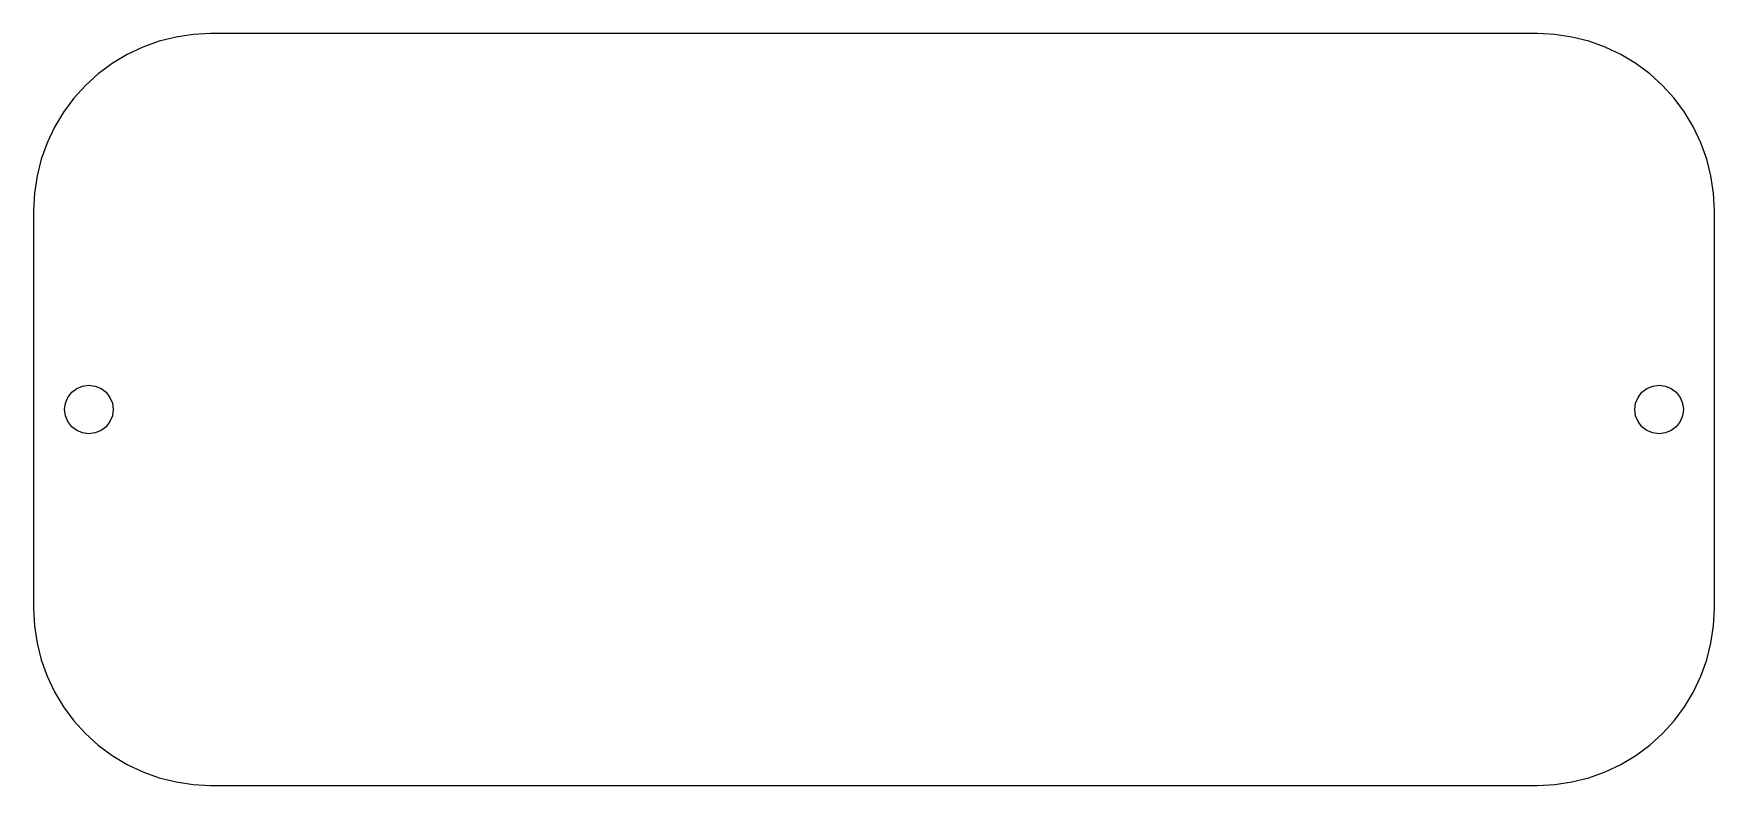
# Model space of a CAD drawing. Header units: metres. Extents: x -38 to 38, y 0 to 34.
import ezdxf

# ---------------------------------------------------------------- set-up
doc = ezdxf.new("R2010")
doc.units = ezdxf.units.M

msp = doc.modelspace()

# ---------------------------------------------------------------- linework, layer by layer
for p, q in [((-32.3223, 33.6555), (-33.0615, 33.391)), ((-31.5607, 33.8463), (-32.3223, 33.6555)), ((-30.7841, 33.9615), (-31.5607, 33.8463)), ((-30, 34), (-30.7841, 33.9615)), ((30, 34), (-30, 34)), ((30.7841, 33.9615), (30, 34)), ((31.5607, 33.8463), (30.7841, 33.9615)), ((32.3223, 33.6555), (31.5607, 33.8463)), ((33.0615, 33.391), (32.3223, 33.6555)), ((-33.7712, 33.0554), (-34.4446, 32.6518)), ((-33.0615, 33.391), (-33.7712, 33.0554)), ((33.7712, 33.0554), (33.0615, 33.391)), ((34.4446, 32.6518), (33.7712, 33.0554)), ((-35.0751, 32.1841), (-35.6569, 31.6569)), ((-34.4446, 32.6518), (-35.0751, 32.1841)), ((35.0751, 32.1841), (34.4446, 32.6518)), ((35.6569, 31.6569), (35.0751, 32.1841)), ((-35.6569, 31.6569), (-36.1841, 31.0751)), ((36.1841, 31.0751), (35.6569, 31.6569)), ((-36.6518, 30.4446), (-37.0554, 29.7712)), ((-36.1841, 31.0751), (-36.6518, 30.4446)), ((36.6518, 30.4446), (36.1841, 31.0751)), ((37.0554, 29.7712), (36.6518, 30.4446)), ((-37.0554, 29.7712), (-37.391, 29.0615)), ((37.391, 29.0615), (37.0554, 29.7712)), ((-37.391, 29.0615), (-37.6555, 28.3223)), ((37.6555, 28.3223), (37.391, 29.0615)), ((-37.6555, 28.3223), (-37.8463, 27.5607)), ((37.8463, 27.5607), (37.6555, 28.3223)), ((-37.8463, 27.5607), (-37.9615, 26.7841)), ((37.9615, 26.7841), (37.8463, 27.5607)), ((-37.9615, 26.7841), (-38, 26)), ((38, 26), (37.9615, 26.7841)), ((-38, 26), (-38, 8)), ((38, 8), (38, 26)), ((-36.5625, 17.2847), (-36.4526, 17.55)), ((-36.4526, 17.55), (-36.2778, 17.7778)), ((-36.2778, 17.7778), (-36.05, 17.9526)), ((-36.05, 17.9526), (-35.7847, 18.0625)), ((-35.7847, 18.0625), (-35.5, 18.1)), ((-35.5, 18.1), (-35.2153, 18.0625)), ((-35.2153, 18.0625), (-34.95, 17.9526)), ((-34.95, 17.9526), (-34.7222, 17.7778)), ((-34.7222, 17.7778), (-34.5474, 17.55)), ((-34.5474, 17.55), (-34.4375, 17.2847)), ((34.4375, 17.2847), (34.5474, 17.55)), ((34.5474, 17.55), (34.7222, 17.7778)), ((34.7222, 17.7778), (34.95, 17.9526)), ((34.95, 17.9526), (35.2153, 18.0625)), ((35.2153, 18.0625), (35.5, 18.1)), ((35.5, 18.1), (35.7847, 18.0625)), ((35.7847, 18.0625), (36.05, 17.9526)), ((36.05, 17.9526), (36.2778, 17.7778)), ((36.2778, 17.7778), (36.4526, 17.55)), ((36.4526, 17.55), (36.5625, 17.2847)), ((-36.6, 17), (-36.5625, 17.2847)), ((-36.5625, 16.7153), (-36.6, 17)), ((-34.4375, 17.2847), (-34.4, 17)), ((-34.4, 17), (-34.4375, 16.7153)), ((34.4, 17), (34.4375, 17.2847)), ((34.4375, 16.7153), (34.4, 17)), ((36.5625, 17.2847), (36.6, 17)), ((36.6, 17), (36.5625, 16.7153)), ((-36.4526, 16.45), (-36.5625, 16.7153)), ((-36.2778, 16.2222), (-36.4526, 16.45)), ((-36.05, 16.0474), (-36.2778, 16.2222)), ((-35.7847, 15.9375), (-36.05, 16.0474)), ((-34.95, 16.0474), (-35.2153, 15.9375)), ((-34.7222, 16.2222), (-34.95, 16.0474)), ((-34.5474, 16.45), (-34.7222, 16.2222)), ((-34.4375, 16.7153), (-34.5474, 16.45)), ((34.5474, 16.45), (34.4375, 16.7153)), ((34.7222, 16.2222), (34.5474, 16.45)), ((34.95, 16.0474), (34.7222, 16.2222)), ((35.2153, 15.9375), (34.95, 16.0474)), ((36.05, 16.0474), (35.7847, 15.9375)), ((36.2778, 16.2222), (36.05, 16.0474)), ((36.4526, 16.45), (36.2778, 16.2222)), ((36.5625, 16.7153), (36.4526, 16.45)), ((-35.5, 15.9), (-35.7847, 15.9375)), ((-35.2153, 15.9375), (-35.5, 15.9)), ((35.5, 15.9), (35.2153, 15.9375)), ((35.7847, 15.9375), (35.5, 15.9)), ((-38, 8), (-37.9615, 7.21587)), ((37.9615, 7.21587), (38, 8)), ((-37.9615, 7.21587), (-37.8463, 6.43927)), ((37.8463, 6.43927), (37.9615, 7.21587)), ((-37.8463, 6.43927), (-37.6555, 5.67772)), ((37.6555, 5.67772), (37.8463, 6.43927)), ((-37.6555, 5.67772), (-37.391, 4.93854)), ((37.391, 4.93854), (37.6555, 5.67772)), ((-37.391, 4.93854), (-37.0554, 4.22882)), ((37.0554, 4.22882), (37.391, 4.93854)), ((-37.0554, 4.22882), (-36.6518, 3.55544)), ((36.6518, 3.55544), (37.0554, 4.22882)), ((-36.6518, 3.55544), (-36.1841, 2.92485)), ((36.1841, 2.92485), (36.6518, 3.55544)), ((-36.1841, 2.92485), (-35.6569, 2.34314)), ((-35.6569, 2.34314), (-35.0751, 1.81592)), ((35.0751, 1.81592), (35.6569, 2.34314)), ((35.6569, 2.34314), (36.1841, 2.92485)), ((-35.0751, 1.81592), (-34.4446, 1.34824)), ((34.4446, 1.34824), (35.0751, 1.81592)), ((-34.4446, 1.34824), (-33.7712, 0.944626)), ((-33.7712, 0.944626), (-33.0615, 0.608963)), ((33.0615, 0.608963), (33.7712, 0.944626)), ((33.7712, 0.944626), (34.4446, 1.34824)), ((-33.0615, 0.608963), (-32.3223, 0.344482)), ((-32.3223, 0.344482), (-31.5607, 0.153717)), ((-31.5607, 0.153717), (-30.7841, 0.038528)), ((-30.7841, 0.038528), (-30, 0)), ((-30, 0), (30, 0)), ((30, 0), (30.7841, 0.038528)), ((30.7841, 0.038528), (31.5607, 0.153717)), ((31.5607, 0.153717), (32.3223, 0.344482)), ((32.3223, 0.344482), (33.0615, 0.608963))]:
    msp.add_line(p, q)

doc.saveas('drawing.dxf')
